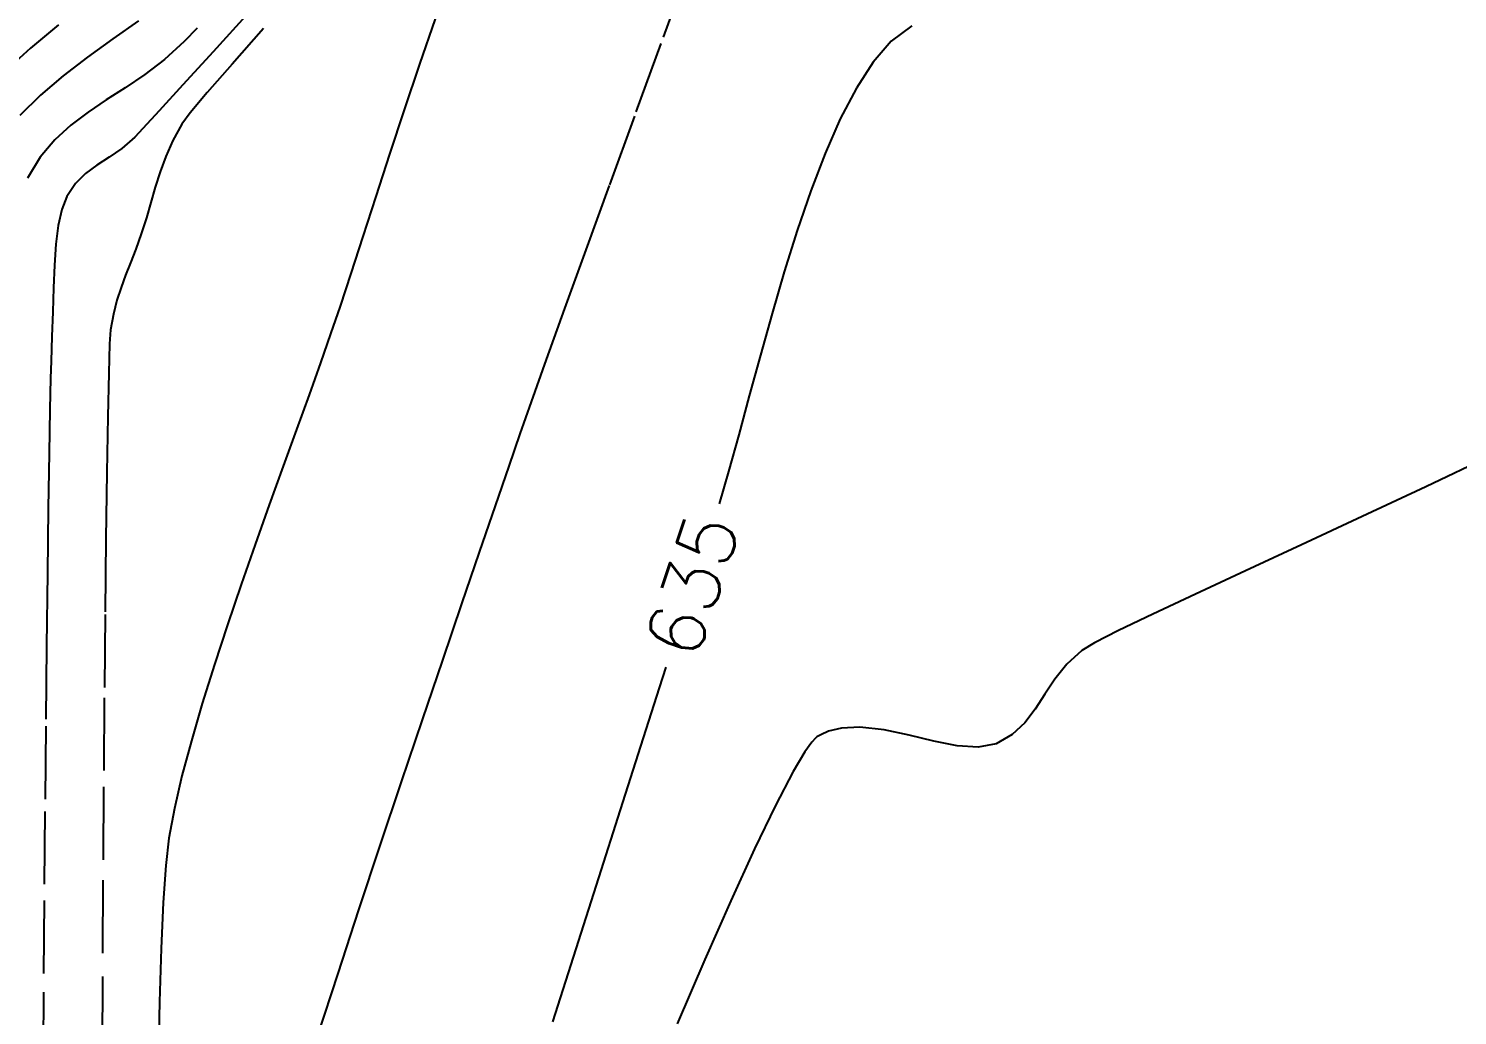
# Model space of a CAD drawing. Header units: feet. Extents: x 26064 to 27719, y 16802 to 28989.
# Drawn here: x 27581.6 to 27642.9, y 17919.2 to 17961.5 of the extents above; entities that cross this region are included whole.
import ezdxf

# ---------------------------------------------------------------- set-up
doc = ezdxf.new("R2010")
doc.units = ezdxf.units.FT
doc.header["$LTSCALE"] = 50
doc.header["$MEASUREMENT"] = 0
doc.linetypes.add('HIDDEN', pattern=[0.375, 0.25, -0.125])
doc.linetypes.add('HIDN25', pattern=[0.0938, 0.0625, -0.0313])
doc.layers.add('CONT-MJR', color=160, linetype='HIDDEN')
doc.layers.add('CONT-MNR', color=55, linetype='HIDN25')
doc.styles.add('l60', font='simplex', dxfattribs={"height": 2.4})

msp = doc.modelspace()

# ---------------------------------------------------------------- linework, layer by layer
at = {"layer": 'CONT-MJR', "color": 7, "extrusion": (0.717882, -0.696165, 0)}
msp.add_line((27588.83679, 17961.54868, 630), (27588.27846, 17960.97293, 630), dxfattribs=at)
at = {"layer": 'CONT-MJR', "color": 7}
for p, q in [((27619.46861, 17961.64384, 635), (27618.58954, 17960.98701, 635)), ((27618.58954, 17960.98701, 635), (27617.82122, 17960.09503, 635)), ((27617.82122, 17960.09503, 635), (27617.09442, 17958.97359, 635)), ((27586.58749, 17959.56407, 630), (27585.75178, 17958.99678, 630)), ((27617.09442, 17958.97359, 635), (27616.40689, 17957.65632, 635)), ((27616.40689, 17957.65632, 635), (27615.75638, 17956.17686, 635)), ((27582.10792, 17956.01079, 630), (27581.56256, 17955.11748, 630)), ((27615.14065, 17954.56884, 635), (27614.55743, 17952.86589, 635)), ((27612.9804, 17947.52377, 635), (27612.50476, 17945.77742, 635))]:
    msp.add_line(p, q, dxfattribs=at)
at = {"layer": 'CONT-MJR', "color": 7, "extrusion": (-0.670048, 0.742318, 0)}
msp.add_line((27588.27846, 17960.97293, 630), (27587.43336, 17960.21011, 630), dxfattribs=at)
at = {"layer": 'CONT-MJR', "color": 7, "extrusion": (-0.606975, 0.794721, 0)}
msp.add_line((27587.43336, 17960.21011, 630), (27586.58749, 17959.56407, 630), dxfattribs=at)
at = {"layer": 'CONT-MJR', "color": 7, "extrusion": (-0.556241, 0.831021, 0)}
msp.add_line((27584.93715, 17958.47023, 630), (27584.15452, 17957.94638, 630), dxfattribs=at)
at = {"layer": 'CONT-MJR', "color": 7, "extrusion": (0.542842, -0.839835, 0)}
msp.add_line((27585.75178, 17958.99678, 630), (27584.93715, 17958.47023, 630), dxfattribs=at)
at = {"layer": 'CONT-MJR', "color": 7, "extrusion": (0.603032, -0.797717, 0)}
msp.add_line((27584.15452, 17957.94638, 630), (27583.41482, 17957.38721, 630), dxfattribs=at)
at = {"layer": 'CONT-MJR', "color": 7, "extrusion": (-0.677955, 0.735104, 0)}
msp.add_line((27583.41482, 17957.38721, 630), (27582.72898, 17956.75469, 630), dxfattribs=at)
at = {"layer": 'CONT-MJR', "color": 7, "extrusion": (0.76764, -0.640882, 0)}
msp.add_line((27582.72898, 17956.75469, 630), (27582.10792, 17956.01079, 630), dxfattribs=at)
at = {"layer": 'CONT-MJR', "color": 7, "extrusion": (0.933876, -0.357596, 0)}
msp.add_line((27615.75638, 17956.17686, 635), (27615.14065, 17954.56884, 635), dxfattribs=at)
at = {"layer": 'CONT-MJR', "color": 7, "extrusion": (0.95423, -0.299072, 0)}
msp.add_line((27614.55743, 17952.86589, 635), (27614.00448, 17951.10164, 635), dxfattribs=at)
at = {"layer": 'CONT-MJR', "color": 7, "extrusion": (0.95967, -0.281127, 0)}
msp.add_line((27614.00448, 17951.10164, 635), (27613.47956, 17949.30972, 635), dxfattribs=at)
at = {"layer": 'CONT-MJR', "color": 7, "extrusion": (0.963091, -0.269175, 0)}
msp.add_line((27613.47956, 17949.30972, 635), (27612.9804, 17947.52377, 635), dxfattribs=at)
at = {"layer": 'CONT-MJR', "color": 7, "extrusion": (0.965047, -0.262077, 0)}
msp.add_line((27612.50476, 17945.77742, 635), (27612.05039, 17944.10429, 635), dxfattribs=at)
at = {"layer": 'CONT-MJR', "color": 7, "extrusion": (0.963474, -0.267802, 0)}
msp.add_line((27612.05039, 17944.10429, 635), (27611.61504, 17942.53803, 635), dxfattribs=at)
at = {"layer": 'CONT-MJR', "color": 7, "extrusion": (0.959504, -0.281694, 0)}
msp.add_line((27611.61504, 17942.53803, 635), (27611.20945, 17941.1565, 635), dxfattribs=at)
at = {"layer": 'CONT-MJR', "color": 7, "extrusion": (0.951892, -0.306434, 0)}
msp.add_line((27608.92414, 17934.14825, 635), (27608.63686, 17933.25586, 635), dxfattribs=at)
at = {"layer": 'CONT-MJR', "color": 7, "extrusion": (0.952317, -0.30511, 0)}
msp.add_line((27608.63686, 17933.25586, 635), (27607.83755, 17930.76104, 635), dxfattribs=at)
at = {"layer": 'CONT-MJR', "color": 7, "extrusion": (0.952603, -0.304215, 0)}
msp.add_line((27607.83755, 17930.76104, 635), (27606.96543, 17928.03011, 635), dxfattribs=at)
at = {"layer": 'CONT-MJR', "color": 7, "extrusion": (0.9528, -0.303599, 0)}
msp.add_line((27606.96543, 17928.03011, 635), (27606.03617, 17925.11376, 635), dxfattribs=at)
at = {"layer": 'CONT-MJR', "color": 7, "extrusion": (0.952933, -0.303181, 0)}
msp.add_line((27606.03617, 17925.11376, 635), (27605.06544, 17922.06264, 635), dxfattribs=at)
at = {"layer": 'CONT-MJR', "color": 7, "extrusion": (0.953018, -0.302914, 0)}
msp.add_line((27605.06544, 17922.06264, 635), (27604.06892, 17918.92744, 635), dxfattribs=at)
at = {"layer": 'CONT-MNR', "color": 7, "extrusion": (0.938948, -0.344058, 0)}
msp.add_line((27609.89021, 17964.09717, 634), (27608.71529, 17960.89077, 634), dxfattribs=at)
at = {"layer": 'CONT-MNR', "color": 7, "extrusion": (0.74109, -0.671406, 0)}
msp.add_line((27591.04825, 17962.22816, 631), (27589.5157, 17960.53655, 631), dxfattribs=at)
at = {"layer": 'CONT-MNR', "color": 7, "extrusion": (0.639889, -0.768467, 0)}
msp.add_line((27582.88617, 17961.69521, 628), (27581.68873, 17960.69812, 628), dxfattribs=at)
at = {"layer": 'CONT-MNR', "color": 7}
for p, q in [((27586.31735, 17961.86252, 629), (27585.21176, 17961.08743, 629)), ((27599.03764, 17961.95741, 633), (27598.36625, 17960.00013, 633)), ((27584.12468, 17960.3036, 629), (27583.08225, 17959.50102, 629)), ((27590.32808, 17960.00586, 632), (27589.26528, 17958.78581, 632)), ((27588.53362, 17957.91553, 632), (27588.17394, 17957.43776, 632)), ((27607.57661, 17957.77433, 634), (27606.49501, 17954.80469, 634)), ((27585.05948, 17956.01367, 631), (27584.53461, 17955.67271, 631)), ((27585.60492, 17956.39437, 631), (27585.05948, 17956.01367, 631)), ((27583.61049, 17954.8874, 631), (27583.24322, 17954.33178, 631)), ((27584.04628, 17955.31583, 631), (27583.61049, 17954.8874, 631)), ((27606.49501, 17954.80469, 634), (27605.49135, 17952.03872, 634)), ((27587.03577, 17954.73096, 632), (27586.84766, 17954.07567, 632)), ((27596.48982, 17954.32601, 633), (27595.93209, 17952.60899, 633)), ((27583.03165, 17953.77801, 631), (27582.88042, 17953.08756, 631)), ((27586.84766, 17954.07567, 632), (27586.65448, 17953.40999, 632)), ((27586.4344, 17952.72445, 632), (27586.19838, 17952.07185, 632)), ((27605.49135, 17952.03872, 634), (27604.58647, 17949.53326, 634)), ((27585.76327, 17950.95255, 632), (27585.56959, 17950.42564, 632)), ((27595.41913, 17951.03337, 633), (27594.95749, 17949.6317, 633)), ((27585.39542, 17949.88041, 632), (27585.24349, 17949.28675, 632)), ((27582.60826, 17948.32952, 631), (27582.56638, 17947.26568, 631)), ((27585.07802, 17948.01736, 632), (27585.03875, 17946.75274, 632)), ((27585.1165, 17948.61456, 632), (27585.07802, 17948.01736, 632)), ((27594.55373, 17948.4365, 633), (27594.12086, 17947.20178, 633)), ((27582.54383, 17946.5367, 631), (27582.51635, 17945.2004, 631)), ((27585.03875, 17946.75274, 632), (27584.99933, 17944.88965, 632)), ((27582.51635, 17945.2004, 631), (27582.48498, 17943.3198, 631)), ((27593.09051, 17944.34162, 633), (27592.51771, 17942.76118, 633)), ((27584.96039, 17942.49704, 632), (27584.92257, 17939.64388, 632)), ((27592.51771, 17942.76118, 633), (27591.92296, 17941.11051, 633)), ((27591.92296, 17941.11051, 633), (27591.31858, 17939.41213, 633)), ((27633.78521, 17938.28099, 636), (27631.63786, 17937.282, 636)), ((27582.41476, 17938.17785, 631), (27582.37799, 17935.04259, 631)), ((27631.63786, 17937.282, 636), (27629.80279, 17936.41964, 636)), ((27600.16967, 17936.85788, 634), (27599.34889, 17934.44905, 634)), ((27590.13033, 17935.96222, 633), (27589.57115, 17934.25571, 633)), ((27627.304, 17935.19008, 636), (27626.75755, 17934.86547, 636)), ((27599.34889, 17934.44905, 634), (27598.4814, 17931.89074, 634)), ((27625.60543, 17933.63369, 636), (27625.17217, 17932.97983, 636)), ((27625.17217, 17932.97983, 636), (27624.75943, 17932.34329, 636)), ((27624.75943, 17932.34329, 636), (27624.31118, 17931.75604, 636)), ((27616.45341, 17931.53307, 636), (27615.90651, 17931.39684, 636)), ((27617.23915, 17931.57394, 636), (27616.45341, 17931.53307, 636)), ((27624.31118, 17931.75604, 636), (27623.77141, 17931.25007, 636)), ((27615.18015, 17930.92692, 636), (27614.88519, 17930.50959, 636)), ((27615.40599, 17931.15056, 636), (27615.33868, 17931.09826, 636)), ((27619.35325, 17931.23117, 636), (27618.28203, 17931.45754, 636)), ((27623.08409, 17930.85734, 636), (27622.31825, 17930.70791, 636)), ((27587.85525, 17928.07781, 633), (27587.6182, 17926.80791, 633)), ((27596.66886, 17926.49569, 634), (27595.75508, 17923.74394, 634)), ((27584.79521, 17925.00481, 632), (27584.77254, 17920.88321, 632)), ((27582.27351, 17924.13604, 631), (27582.2441, 17920.21039, 631)), ((27611.71418, 17924.12689, 636), (27610.59935, 17921.60873, 636)), ((27610.59935, 17921.60873, 636), (27609.40962, 17918.84639, 636)), ((27584.77254, 17920.88321, 632), (27584.7548, 17916.7148, 632))]:
    msp.add_line(p, q, dxfattribs=at)
at = {"layer": 'CONT-MNR', "color": 7, "extrusion": (0.748463, -0.663176, 0)}
msp.add_line((27591.68115, 17961.53294, 632), (27590.32808, 17960.00586, 632), dxfattribs=at)
at = {"layer": 'CONT-MNR', "color": 7, "extrusion": (0.584862, -0.811133, 0)}
msp.add_line((27585.21176, 17961.08743, 629), (27584.12468, 17960.3036, 629), dxfattribs=at)
at = {"layer": 'CONT-MNR', "color": 7, "extrusion": (0.939267, -0.343188, 0)}
msp.add_line((27608.71529, 17960.89077, 634), (27607.57661, 17957.77433, 634), dxfattribs=at)
at = {"layer": 'CONT-MNR', "color": 7, "extrusion": (0.674401, -0.738365, 0)}
msp.add_line((27581.68873, 17960.69812, 628), (27580.59184, 17959.69626, 628), dxfattribs=at)
at = {"layer": 'CONT-MNR', "color": 7, "extrusion": (0.73999, -0.672618, 0)}
msp.add_line((27589.5157, 17960.53655, 631), (27588.22343, 17959.11485, 631), dxfattribs=at)
at = {"layer": 'CONT-MNR', "color": 7, "extrusion": (0.948079, -0.318036, 0)}
msp.add_line((27598.36625, 17960.00013, 633), (27597.71345, 17958.05412, 633), dxfattribs=at)
at = {"layer": 'CONT-MNR', "color": 7, "extrusion": (0.650115, -0.759836, 0)}
msp.add_line((27583.08225, 17959.50102, 629), (27582.11062, 17958.66969, 629), dxfattribs=at)
at = {"layer": 'CONT-MNR', "color": 7, "extrusion": (0.738381, -0.674384, 0)}
msp.add_line((27588.22343, 17959.11485, 631), (27587.20811, 17958.00317, 631), dxfattribs=at)
at = {"layer": 'CONT-MNR', "color": 7, "extrusion": (0.705233, -0.708975, 0)}
msp.add_line((27582.11062, 17958.66969, 629), (27581.23592, 17957.79961, 629), dxfattribs=at)
at = {"layer": 'CONT-MNR', "color": 7, "extrusion": (0.765432, -0.643516, 0)}
msp.add_line((27589.26528, 17958.78581, 632), (27588.53362, 17957.91553, 632), dxfattribs=at)
at = {"layer": 'CONT-MNR', "color": 7, "extrusion": (0.735389, -0.677646, 0)}
msp.add_line((27587.20811, 17958.00317, 631), (27586.50639, 17957.24166, 631), dxfattribs=at)
at = {"layer": 'CONT-MNR', "color": 7, "extrusion": (0.94964, -0.313343, 0)}
msp.add_line((27597.71345, 17958.05412, 633), (27597.08579, 17956.1519, 633), dxfattribs=at)
at = {"layer": 'CONT-MNR', "color": 7, "extrusion": (0.726178, -0.687507, 0)}
msp.add_line((27586.50639, 17957.24166, 631), (27586.15494, 17956.87044, 631), dxfattribs=at)
at = {"layer": 'CONT-MNR', "color": 7, "extrusion": (0.878104, -0.47847, 0)}
msp.add_line((27588.17394, 17957.43776, 632), (27587.78789, 17956.72926, 632), dxfattribs=at)
at = {"layer": 'CONT-MNR', "color": 7, "extrusion": (-0.654452, 0.756104, 0)}
msp.add_line((27586.15494, 17956.87044, 631), (27585.60492, 17956.39437, 631), dxfattribs=at)
at = {"layer": 'CONT-MNR', "color": 7, "extrusion": (0.913228, -0.407449, 0)}
msp.add_line((27587.78789, 17956.72926, 632), (27587.48406, 17956.04828, 632), dxfattribs=at)
at = {"layer": 'CONT-MNR', "color": 7, "extrusion": (0.938715, -0.344694, 0)}
msp.add_line((27587.48406, 17956.04828, 632), (27587.24063, 17955.38534, 632), dxfattribs=at)
at = {"layer": 'CONT-MNR', "color": 7, "extrusion": (0.950642, -0.31029, 0)}
msp.add_line((27597.08579, 17956.1519, 633), (27596.48982, 17954.32601, 633), dxfattribs=at)
at = {"layer": 'CONT-MNR', "color": 7, "extrusion": (-0.59004, 0.807374, 0)}
msp.add_line((27584.53461, 17955.67271, 631), (27584.04628, 17955.31583, 631), dxfattribs=at)
at = {"layer": 'CONT-MNR', "color": 7, "extrusion": (0.954329, -0.298758, 0)}
msp.add_line((27587.24063, 17955.38534, 632), (27587.03577, 17954.73096, 632), dxfattribs=at)
at = {"layer": 'CONT-MNR', "color": 7, "extrusion": (0.934142, -0.356903, 0)}
msp.add_line((27583.24322, 17954.33178, 631), (27583.03165, 17953.77801, 631), dxfattribs=at)
at = {"layer": 'CONT-MNR', "color": 7, "extrusion": (0.991944, -0.126678, 0)}
msp.add_line((27582.88042, 17953.08756, 631), (27582.77751, 17952.28169, 631), dxfattribs=at)
at = {"layer": 'CONT-MNR', "color": 7, "extrusion": (0.952137, -0.305671, 0)}
msp.add_line((27586.65448, 17953.40999, 632), (27586.4344, 17952.72445, 632), dxfattribs=at)
at = {"layer": 'CONT-MNR', "color": 7, "extrusion": (0.950877, -0.309568, 0)}
msp.add_line((27595.93209, 17952.60899, 633), (27595.41913, 17951.03337, 633), dxfattribs=at)
at = {"layer": 'CONT-MNR', "color": 7, "extrusion": (0.99727, -0.07384, 0)}
msp.add_line((27582.77751, 17952.28169, 631), (27582.71087, 17951.38168, 631), dxfattribs=at)
at = {"layer": 'CONT-MNR', "color": 7, "extrusion": (0.932642, -0.360804, 0)}
msp.add_line((27586.19838, 17952.07185, 632), (27585.97377, 17951.49125, 632), dxfattribs=at)
at = {"layer": 'CONT-MNR', "color": 7, "extrusion": (0.999052, -0.043537, 0)}
msp.add_line((27582.71087, 17951.38168, 631), (27582.66847, 17950.4088, 631), dxfattribs=at)
at = {"layer": 'CONT-MNR', "color": 7, "extrusion": (0.931415, -0.363959, 0)}
msp.add_line((27585.97377, 17951.49125, 632), (27585.76327, 17950.95255, 632), dxfattribs=at)
at = {"layer": 'CONT-MNR', "color": 7, "extrusion": (0.999566, -0.029456, 0)}
msp.add_line((27582.66847, 17950.4088, 631), (27582.63828, 17949.38432, 631), dxfattribs=at)
at = {"layer": 'CONT-MNR', "color": 7, "extrusion": (0.952582, -0.304281, 0)}
msp.add_line((27585.56959, 17950.42564, 632), (27585.39542, 17949.88041, 632), dxfattribs=at)
at = {"layer": 'CONT-MNR', "color": 7, "extrusion": (0.999595, -0.028447, 0)}
msp.add_line((27582.63828, 17949.38432, 631), (27582.60826, 17948.32952, 631), dxfattribs=at)
at = {"layer": 'CONT-MNR', "color": 7, "extrusion": (0.982618, -0.18564, 0)}
msp.add_line((27585.24349, 17949.28675, 632), (27585.1165, 17948.61456, 632), dxfattribs=at)
at = {"layer": 'CONT-MNR', "color": 7, "extrusion": (0.9474, -0.320052, 0)}
msp.add_line((27594.95749, 17949.6317, 633), (27594.55373, 17948.4365, 633), dxfattribs=at)
at = {"layer": 'CONT-MNR', "color": 7, "extrusion": (0.941226, -0.337779, 0)}
msp.add_line((27604.58647, 17949.53326, 634), (27603.80123, 17947.34518, 634), dxfattribs=at)
at = {"layer": 'CONT-MNR', "color": 7, "extrusion": (0.999522, -0.030923, 0)}
msp.add_line((27582.56638, 17947.26568, 631), (27582.54383, 17946.5367, 631), dxfattribs=at)
at = {"layer": 'CONT-MNR', "color": 7, "extrusion": (0.941375, -0.337363, 0)}
msp.add_line((27594.12086, 17947.20178, 633), (27593.62901, 17945.82932, 633), dxfattribs=at)
at = {"layer": 'CONT-MNR', "color": 7, "extrusion": (0.942243, -0.33493, 0)}
msp.add_line((27603.80123, 17947.34518, 634), (27603.15648, 17945.53132, 634), dxfattribs=at)
at = {"layer": 'CONT-MNR', "color": 7, "extrusion": (0.940297, -0.340354, 0)}
msp.add_line((27593.62901, 17945.82932, 633), (27593.09051, 17944.34162, 633), dxfattribs=at)
at = {"layer": 'CONT-MNR', "color": 7, "extrusion": (0.943976, -0.330013, 0)}
msp.add_line((27603.15648, 17945.53132, 634), (27602.67306, 17944.14855, 634), dxfattribs=at)
at = {"layer": 'CONT-MNR', "color": 7, "extrusion": (0.999868, -0.016273, 0)}
msp.add_line((27584.99933, 17944.88965, 632), (27584.96039, 17942.49704, 632), dxfattribs=at)
at = {"layer": 'CONT-MNR', "color": 7, "extrusion": (0.945436, -0.325807, 0)}
msp.add_line((27602.67306, 17944.14855, 634), (27602.19544, 17942.76258, 634), dxfattribs=at)
at = {"layer": 'CONT-MNR', "color": 7, "extrusion": (0.999895, -0.014482, 0)}
msp.add_line((27582.48498, 17943.3198, 631), (27582.45078, 17940.95794, 631), dxfattribs=at)
at = {"layer": 'CONT-MNR', "color": 7, "extrusion": (0.428456, -0.903563, 0)}
msp.add_line((27644.32495, 17943.21742, 636), (27641.51472, 17941.88485, 636), dxfattribs=at)
at = {"layer": 'CONT-MNR', "color": 7, "extrusion": (0.945581, -0.325387, 0)}
msp.add_line((27602.19544, 17942.76258, 634), (27601.60858, 17941.05715, 634), dxfattribs=at)
at = {"layer": 'CONT-MNR', "color": 7, "extrusion": (0.424513, -0.905422, 0)}
msp.add_line((27641.51472, 17941.88485, 636), (27638.78227, 17940.60372, 636), dxfattribs=at)
at = {"layer": 'CONT-MNR', "color": 7, "extrusion": (0.999916, -0.012952, 0)}
msp.add_line((27582.45078, 17940.95794, 631), (27582.41476, 17938.17785, 631), dxfattribs=at)
at = {"layer": 'CONT-MNR', "color": 7, "extrusion": (0.94583, -0.324662, 0)}
msp.add_line((27601.60858, 17941.05715, 634), (27600.92811, 17939.07475, 634), dxfattribs=at)
at = {"layer": 'CONT-MNR', "color": 7, "extrusion": (0.421995, -0.906598, 0)}
msp.add_line((27638.78227, 17940.60372, 636), (27636.18623, 17939.39533, 636), dxfattribs=at)
at = {"layer": 'CONT-MNR', "color": 7, "extrusion": (0.999938, -0.011114, 0)}
msp.add_line((27584.92257, 17939.64388, 632), (27584.8865, 17936.39912, 632), dxfattribs=at)
at = {"layer": 'CONT-MNR', "color": 7, "extrusion": (0.944132, -0.329567, 0)}
msp.add_line((27591.31858, 17939.41213, 633), (27590.71693, 17937.68853, 633), dxfattribs=at)
at = {"layer": 'CONT-MNR', "color": 7, "extrusion": (0.946159, -0.323704, 0)}
msp.add_line((27600.92811, 17939.07475, 634), (27600.16967, 17936.85788, 634), dxfattribs=at)
at = {"layer": 'CONT-MNR', "color": 7, "extrusion": (-0.420982, 0.907069, 0)}
msp.add_line((27636.18623, 17939.39533, 636), (27633.78521, 17938.28099, 636), dxfattribs=at)
at = {"layer": 'CONT-MNR', "color": 7, "extrusion": (0.946832, -0.321729, 0)}
msp.add_line((27590.71693, 17937.68853, 633), (27590.13033, 17935.96222, 633), dxfattribs=at)
at = {"layer": 'CONT-MNR', "color": 7, "extrusion": (0.999955, -0.009438, 0)}
msp.add_line((27584.8865, 17936.39912, 632), (27584.85283, 17932.83172, 632), dxfattribs=at)
at = {"layer": 'CONT-MNR', "color": 7, "extrusion": (0.433536, -0.901136, 0)}
msp.add_line((27629.80279, 17936.41964, 636), (27628.33863, 17935.71524, 636), dxfattribs=at)
at = {"layer": 'CONT-MNR', "color": 7, "extrusion": (0.452616, -0.891706, 0)}
msp.add_line((27628.33863, 17935.71524, 636), (27627.304, 17935.19008, 636), dxfattribs=at)
at = {"layer": 'CONT-MNR', "color": 7, "extrusion": (0.999943, -0.010647, 0)}
msp.add_line((27582.37799, 17935.04259, 631), (27582.3415, 17931.61517, 631), dxfattribs=at)
at = {"layer": 'CONT-MNR', "color": 7, "extrusion": (0.678063, -0.735003, 0)}
msp.add_line((27626.75755, 17934.86547, 636), (27626.11521, 17934.2729, 636), dxfattribs=at)
at = {"layer": 'CONT-MNR', "color": 7, "extrusion": (0.954581, -0.297951, 0)}
msp.add_line((27589.57115, 17934.25571, 633), (27589.0517, 17932.59151, 633), dxfattribs=at)
at = {"layer": 'CONT-MNR', "color": 7, "extrusion": (0.78181, -0.623516, 0)}
msp.add_line((27626.11521, 17934.2729, 636), (27625.60543, 17933.63369, 636), dxfattribs=at)
at = {"layer": 'CONT-MNR', "color": 7, "extrusion": (0.999968, -0.008019, 0)}
msp.add_line((27584.85283, 17932.83172, 632), (27584.82219, 17929.01063, 632), dxfattribs=at)
at = {"layer": 'CONT-MNR', "color": 7, "extrusion": (0.95986, -0.280481, 0)}
msp.add_line((27589.0517, 17932.59151, 633), (27588.58435, 17930.99212, 633), dxfattribs=at)
at = {"layer": 'CONT-MNR', "color": 7, "extrusion": (0.999954, -0.009619, 0)}
msp.add_line((27582.3415, 17931.61517, 631), (27582.30632, 17927.95864, 631), dxfattribs=at)
at = {"layer": 'CONT-MNR', "color": 7, "extrusion": (0.947598, -0.319465, 0)}
msp.add_line((27598.4814, 17931.89074, 634), (27597.58285, 17929.22545, 634), dxfattribs=at)
at = {"layer": 'CONT-MNR', "color": 7, "extrusion": (-0.110925, -0.993829, 0)}
msp.add_line((27618.28203, 17931.45754, 636), (27617.23915, 17931.57394, 636), dxfattribs=at)
at = {"layer": 'CONT-MNR', "color": 7, "extrusion": (0.966281, -0.257491, 0)}
msp.add_line((27588.58435, 17930.99212, 633), (27588.18142, 17929.48006, 633), dxfattribs=at)
at = {"layer": 'CONT-MNR', "color": 7, "extrusion": (0.734009, -0.67914, 0)}
msp.add_line((27615.33868, 17931.09826, 636), (27615.18015, 17930.92692, 636), dxfattribs=at)
at = {"layer": 'CONT-MNR', "color": 7, "extrusion": (0.509529, -0.860453, 0)}
msp.add_line((27615.56712, 17931.24597, 636), (27615.40599, 17931.15056, 636), dxfattribs=at)
at = {"layer": 'CONT-MNR', "color": 7, "extrusion": (0.406216, -0.913777, 0)}
msp.add_line((27615.90651, 17931.39684, 636), (27615.56712, 17931.24597, 636), dxfattribs=at)
at = {"layer": 'CONT-MNR', "color": 7, "extrusion": (-0.234177, -0.972194, 0)}
msp.add_line((27620.41095, 17930.9764, 636), (27619.35325, 17931.23117, 636), dxfattribs=at)
at = {"layer": 'CONT-MNR', "color": 7, "extrusion": (-0.197197, -0.980364, 0)}
msp.add_line((27621.41324, 17930.77479, 636), (27620.41095, 17930.9764, 636), dxfattribs=at)
at = {"layer": 'CONT-MNR', "color": 7, "extrusion": (0.496113, -0.868258, 0)}
msp.add_line((27623.77141, 17931.25007, 636), (27623.08409, 17930.85734, 636), dxfattribs=at)
at = {"layer": 'CONT-MNR', "color": 7, "extrusion": (0.861885, -0.507103, 0)}
msp.add_line((27614.88519, 17930.50959, 636), (27614.39249, 17929.67218, 636), dxfattribs=at)
at = {"layer": 'CONT-MNR', "color": 7, "extrusion": (-0.073694, -0.997281, 0)}
msp.add_line((27622.31825, 17930.70791, 636), (27621.41324, 17930.77479, 636), dxfattribs=at)
at = {"layer": 'CONT-MNR', "color": 7, "extrusion": (0.886896, -0.46197, 0)}
msp.add_line((27614.39249, 17929.67218, 636), (27613.63244, 17928.21304, 636), dxfattribs=at)
at = {"layer": 'CONT-MNR', "color": 7, "extrusion": (0.973999, -0.226553, 0)}
msp.add_line((27588.18142, 17929.48006, 633), (27587.85525, 17928.07781, 633), dxfattribs=at)
at = {"layer": 'CONT-MNR', "color": 7, "extrusion": (0.948259, -0.317498, 0)}
msp.add_line((27597.58285, 17929.22545, 634), (27596.66886, 17926.49569, 634), dxfattribs=at)
at = {"layer": 'CONT-MNR', "color": 7, "extrusion": (0.999977, -0.006734, 0)}
msp.add_line((27584.82219, 17929.01063, 632), (27584.79521, 17925.00481, 632), dxfattribs=at)
at = {"layer": 'CONT-MNR', "color": 7, "extrusion": (0.999963, -0.008583, 0)}
msp.add_line((27582.30632, 17927.95864, 631), (27582.27351, 17924.13604, 631), dxfattribs=at)
at = {"layer": 'CONT-MNR', "color": 7, "extrusion": (0.900761, -0.434316, 0)}
msp.add_line((27613.63244, 17928.21304, 636), (27612.73244, 17926.34647, 636), dxfattribs=at)
at = {"layer": 'CONT-MNR', "color": 7, "extrusion": (0.993417, -0.114557, 0)}
msp.add_line((27587.6182, 17926.80791, 633), (27587.48387, 17925.64299, 633), dxfattribs=at)
at = {"layer": 'CONT-MNR', "color": 7, "extrusion": (0.908917, -0.416977, 0)}
msp.add_line((27612.73244, 17926.34647, 636), (27611.71418, 17924.12689, 636), dxfattribs=at)
at = {"layer": 'CONT-MNR', "color": 7, "extrusion": (0.99759, -0.069384, 0)}
msp.add_line((27587.48387, 17925.64299, 633), (27587.3729, 17924.0475, 633), dxfattribs=at)
at = {"layer": 'CONT-MNR', "color": 7, "extrusion": (0.998977, -0.04523, 0)}
msp.add_line((27587.3729, 17924.0475, 633), (27587.28378, 17922.07907, 633), dxfattribs=at)
at = {"layer": 'CONT-MNR', "color": 7, "extrusion": (0.949976, -0.312324, 0)}
msp.add_line((27595.75508, 17923.74394, 634), (27594.85714, 17921.01272, 634), dxfattribs=at)
at = {"layer": 'CONT-MNR', "color": 7, "extrusion": (0.999547, -0.030112, 0)}
msp.add_line((27587.28378, 17922.07907, 633), (27587.21498, 17919.79534, 633), dxfattribs=at)
at = {"layer": 'CONT-MNR', "color": 7, "extrusion": (0.951107, -0.308862, 0)}
msp.add_line((27594.85714, 17921.01272, 634), (27593.99066, 17918.34451, 634), dxfattribs=at)
at = {"layer": 'CONT-MNR', "color": 7, "extrusion": (0.99998, -0.006295, 0)}
msp.add_line((27582.2441, 17920.21039, 631), (27582.21914, 17916.24474, 631), dxfattribs=at)
at = {"layer": 'CONT-MNR', "color": 7, "extrusion": (0.999807, -0.019668, 0)}
msp.add_line((27587.21498, 17919.79534, 633), (27587.16498, 17917.25395, 633), dxfattribs=at)

# ---------------------------------------------------------------- texts
at = {"layer": 'CONT-MJR', "color": 7, "style": 'l60'}
msp.add_text('635', height=2.4, rotation=71.8212488, dxfattribs=at).set_placement((27610.23691, 17934.34869, 635))

doc.saveas('drawing.dxf')
